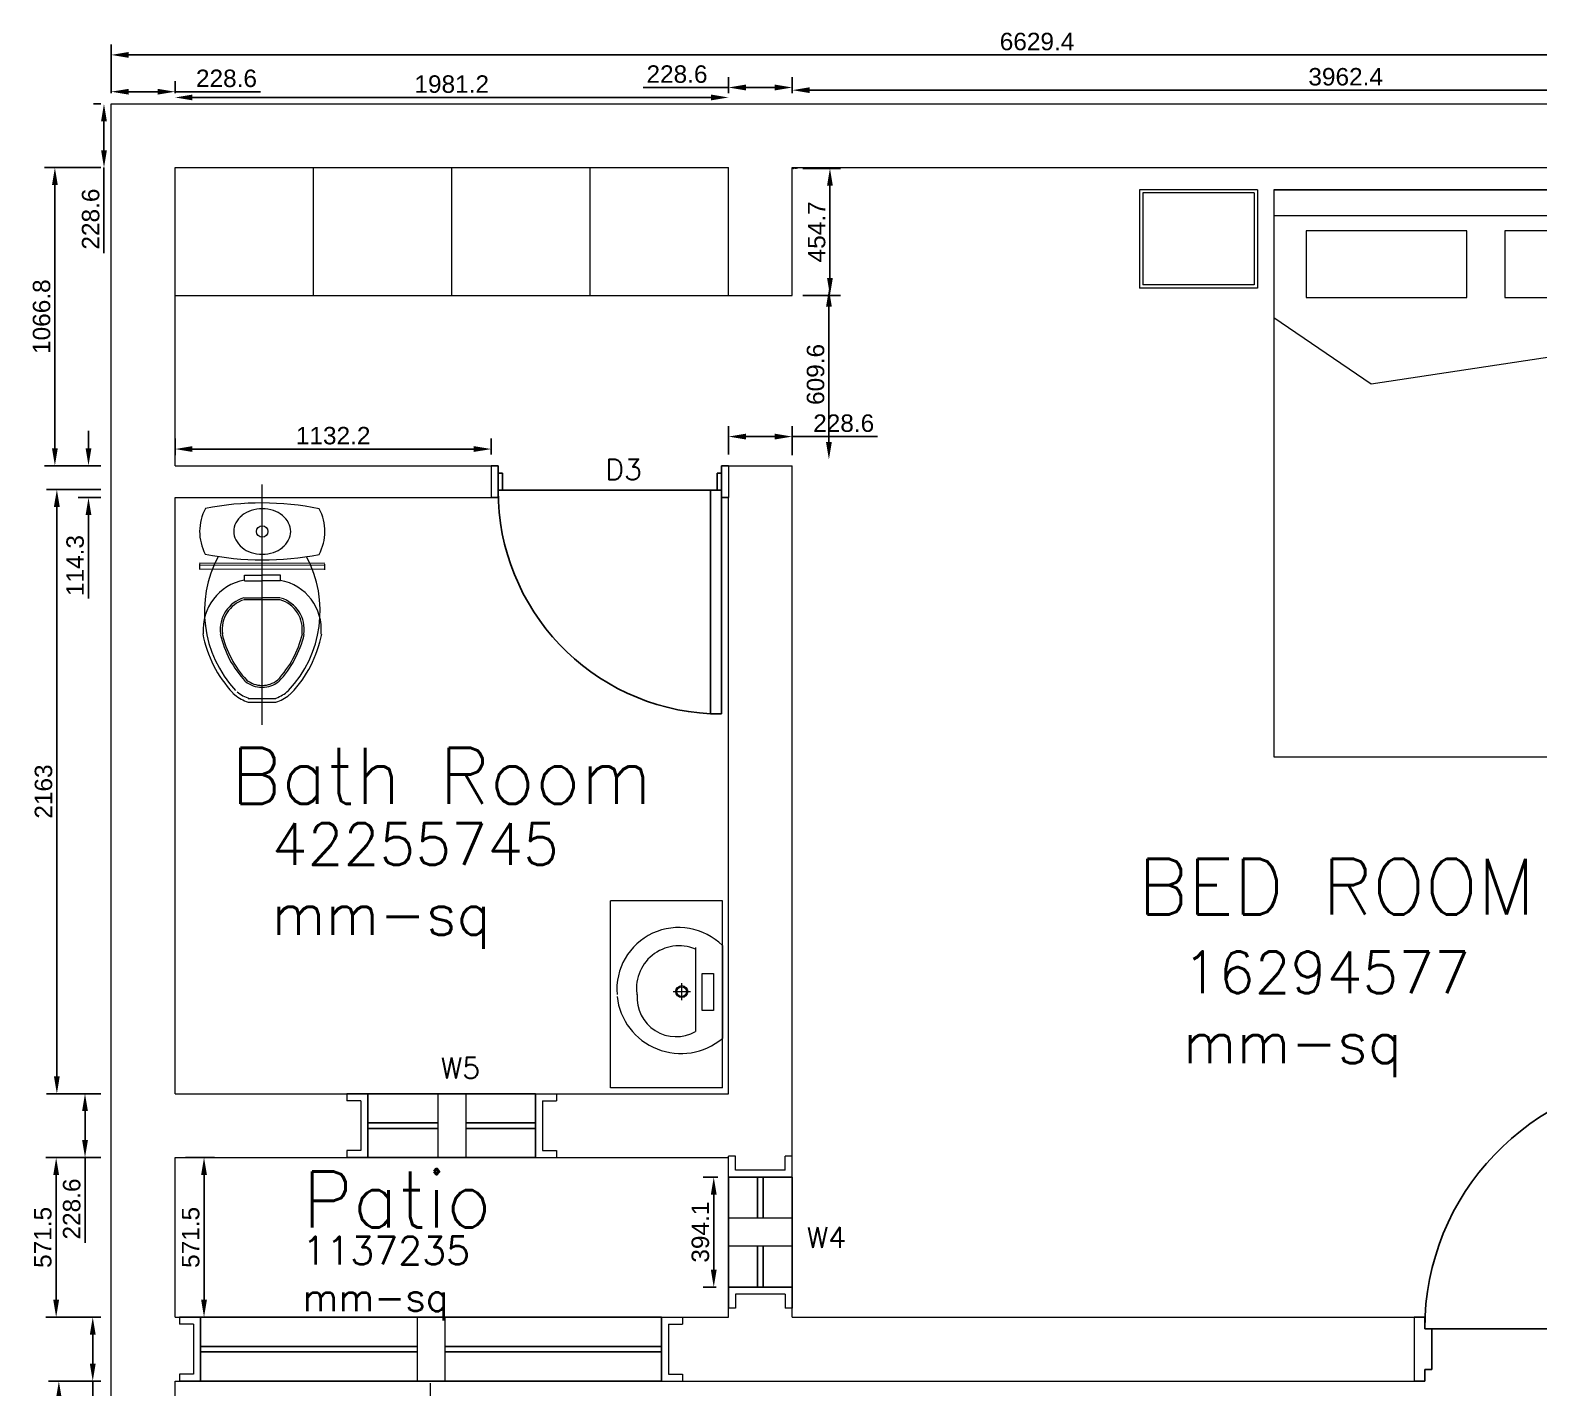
# Model space of a CAD drawing. Header units: millimetres. Extents: x -53035 to -43239, y 27073 to 39928.
# Drawn here: x -53035 to -47633, y 35069 to 39928 of the extents above; entities that cross this region are included whole.
import ezdxf

# ---------------------------------------------------------------- set-up
doc = ezdxf.new("R2010")
doc.units = ezdxf.units.MM
for name, color, linetype, lineweight in [('A-AREA-IDEN', 2, 'Continuous', 25), ('A-DIMS', 3, 'Continuous', 18), ('A-DOOR-FULL-NEWW', 4, 'Continuous', 25), ('A-FURN', 8, 'Continuous', 18), ('A-WALL-FULL-NEWW', 7, 'Continuous', 5), ('A-WIND-FULL-NEW', 4, 'Continuous', 25)]:
    doc.layers.add(name, color=color, linetype=linetype, lineweight=lineweight)
doc.layers.add('A-AREA-NAME', color=7, linetype='Continuous', lineweight=25, true_color=0xd331d3)
doc.styles.add('NOTE_TEXT', font='simplex.shx')
doc.styles.get("Standard").update_dxf_attribs({"font": 'arial.ttf'})
doc.dimstyles.new('ARCH_DIM', dxfattribs={"dimscale": 25, "dimtxt": 2.5, "dimasz": 2.5, "dimexe": 1.5, "dimexo": 1.5, "dimtad": 1, "dimdec": 1, "dimdsep": 46, "dimtxsty": 'Standard', "dimcen": 0.09, "dimadec": 0, "dimazin": 0, "dimtfac": 1, "dimtdec": 1, "dimtofl": 0, "dimtmove": 0, "dimatfit": 3, "dimfxl": 1, "dimtolj": 1, "dimtzin": 0, "dimarcsym": 0})

# ---------------------------------------------------------------- blocks, each defined once
blk = doc.blocks.new('*U3')
at = {"layer": 'A-DOOR-FULL-NEWW'}
blk.add_line((78, 1087.6), (38, 1087.6), dxfattribs=at)
blk.add_wipeout([(0, 228.6), (976, 228.6), (976, 0), (0, 0)])
for p, q in [((38, 1087.6), (38, 187.6)), ((78, 187.6), (78, 1087.6)), ((38, 228.6), (0, 228.6)), ((38, 187.6), (38, 228.6)), ((938, 187.6), (938, 228.6)), ((938, 228.6), (976, 228.6)), ((38, 187.6), (78, 187.6)), ((38, 187.6), (45.5, 187.6)), ((63, 187.6), (38, 187.6)), ((38, 187.6), (938, 187.6)), ((63, 41), (63, 187.6)), ((70.5, 187.6), (78, 187.6)), ((913, 187.6), (938, 187.6)), ((913, 41), (913, 187.6)), ((0, 0), (38, 0)), ((38, 0), (38, 41)), ((38, 41), (63, 41)), ((938, 41), (913, 41)), ((938, 0), (938, 41)), ((976, 0), (938, 0))]:
    blk.add_line(p, q, dxfattribs=at)
blk.add_arc((38, 188.5), 900, 359.9434, 87.4527, dxfattribs=at)
at = {"layer": 'A-WALL-FULL-NEWW'}
for p, q in [((0, 228.6), (0, 114.3)), ((976, 228.6), (976, 114.3)), ((0, 114.3), (0, 0)), ((976, 114.3), (976, 0))]:
    blk.add_line(p, q, dxfattribs=at)
blk = doc.blocks.new('Bedit door 1')
at = {"layer": 'A-DOOR-FULL-NEWW'}
blk.add_line((64.5, 887.8), (24.5, 887.8), dxfattribs=at)
blk.add_wipeout([(0, 115.7), (849, 115.7), (849, -3), (0, -3)])
for p, q in [((24.5, 87.8), (24.5, 887.8)), ((64.5, 887.8), (64.5, 87.8)), ((0, 114.3), (24.5, 114.3)), ((24.5, 128.8), (24.5, 87.8)), ((24.5, 114.3), (24.5, 87.8)), ((849, 114.3), (824.5, 114.3)), ((824.5, 114.3), (824.5, 87.8)), ((24.5, 87.8), (49.5, 87.8)), ((24.5, 87.8), (64.5, 87.8)), ((24.5, 87.8), (824.5, 87.8)), ((24.5, 87.8), (40.6, 87.8)), ((24.5, 87.8), (24.5, 0)), ((40.6, 87.8), (40.6, 26.5)), ((824.5, 87.8), (808.4, 87.8)), ((808.4, 87.8), (808.4, 26.5)), ((824.5, 87.8), (824.5, 0)), ((0, 0), (24.5, 0)), ((24.5, 26.5), (24.5, 0)), ((24.5, 26.5), (40.6, 26.5)), ((824.5, 26.5), (808.4, 26.5)), ((824.5, 26.5), (824.5, 0)), ((849, 0), (824.5, 0))]:
    blk.add_line(p, q, dxfattribs=at)
blk.add_arc((24.5, 88.8), 800, 359.9283, 87.1341, dxfattribs=at)
at = {"layer": 'A-WALL-FULL-NEWW'}
for p, q in [((0, 0), (0, 114.3)), ((0, 0), (0, 114.3)), ((849, 0), (849, 114.3)), ((849, 0), (849, 114.3))]:
    blk.add_line(p, q, dxfattribs=at)
blk = doc.blocks.new('*U29')
at = {"layer": 'A-WALL-FULL-NEWW'}
for p, q in [((0, 228.6), (0, 203.6)), ((1801.5, 228.6), (1801.5, 203.6)), ((0, 25), (0, 0)), ((1801.5, 25), (1801.5, 0))]:
    blk.add_line(p, q, dxfattribs=at)
blk.add_wipeout([(1726.5, -6.4), (75, -6.4), (75, 236.4), (1726.5, 236.4)]).dxf.layer = 'A-WALL-FULL-NEWW'
for p, q in [((50, 228.6), (0, 228.6)), ((75, 228.6), (50, 228.6)), ((75, 228.6), (75, 0)), ((850.7, 228.6), (950.7, 228.6)), ((850.7, 228.6), (850.7, 0)), ((950.7, 228.6), (950.7, 0)), ((1726.5, 228.6), (1726.5, 0)), ((1726.5, 228.6), (1751.5, 228.6)), ((1751.5, 228.6), (1801.5, 228.6)), ((50, 203.6), (0, 203.6)), ((50, 203.6), (50, 25)), ((1751.5, 203.6), (1801.5, 203.6)), ((1751.5, 203.6), (1751.5, 25)), ((50, 25), (0, 25)), ((50, 0), (0, 0)), ((75, 0), (50, 0)), ((850.7, 0), (950.7, 0)), ((1726.5, 0), (1751.5, 0)), ((1751.5, 25), (1801.5, 25)), ((1751.5, 0), (1801.5, 0))]:
    blk.add_line(p, q, dxfattribs=at)
at = {"layer": 'A-WIND-FULL-NEW'}
for p, q in [((75, 228.6), (1726.5, 228.6)), ((75, 228.6), (75, 0)), ((75, 228.6), (75, 0)), ((1726.5, 228.6), (1726.5, 0)), ((850.7, 124.3), (75, 124.3)), ((1726.5, 124.3), (950.7, 124.3)), ((850.7, 104.3), (75, 104.3)), ((1726.5, 104.3), (950.7, 104.3)), ((75, 0), (1726.5, 0))]:
    blk.add_line(p, q, dxfattribs=at)
blk = doc.blocks.new('*U32')
at = {"layer": 'A-WALL-FULL-NEWW'}
for p, q in [((0, 228.6), (0, 203.6)), ((750, 228.6), (750, 203.6)), ((0, 25), (0, 0)), ((750, 25), (750, 0))]:
    blk.add_line(p, q, dxfattribs=at)
blk.add_wipeout([(675, -6.4), (75, -6.4), (75, 236.4), (675, 236.4)]).dxf.layer = 'A-WALL-FULL-NEWW'
for p, q in [((50, 228.6), (0, 228.6)), ((75, 228.6), (50, 228.6)), ((75, 228.6), (75, 0)), ((325, 228.6), (425, 228.6)), ((325, 228.6), (325, 0)), ((425, 228.6), (425, 0)), ((675, 228.6), (675, 0)), ((675, 228.6), (700, 228.6)), ((700, 228.6), (750, 228.6)), ((50, 203.6), (0, 203.6)), ((50, 203.6), (50, 25)), ((700, 203.6), (750, 203.6)), ((700, 203.6), (700, 25)), ((50, 25), (0, 25)), ((50, 0), (0, 0)), ((75, 0), (50, 0)), ((325, 0), (425, 0)), ((675, 0), (700, 0)), ((700, 25), (750, 25)), ((700, 0), (750, 0))]:
    blk.add_line(p, q, dxfattribs=at)
at = {"layer": 'A-WIND-FULL-NEW'}
for p, q in [((75, 228.6), (675, 228.6)), ((75, 228.6), (75, 0)), ((75, 228.6), (75, 0)), ((675, 228.6), (675, 0)), ((325, 124.3), (75, 124.3)), ((675, 124.3), (425, 124.3)), ((325, 104.3), (75, 104.3)), ((675, 104.3), (425, 104.3)), ((75, 0), (675, 0))]:
    blk.add_line(p, q, dxfattribs=at)
blk = doc.blocks.new('*U38')
at = {"layer": 'A-WALL-FULL-NEWW'}
for p, q in [((0, 228.6), (0, 203.6)), ((544, 228.6), (544, 203.6)), ((0, 25), (0, 0)), ((544, 25), (544, 0))]:
    blk.add_line(p, q, dxfattribs=at)
blk.add_wipeout([(469.1, -6.4), (75, -6.4), (75, 236.4), (469.1, 236.4)]).dxf.layer = 'A-WALL-FULL-NEWW'
for p, q in [((50, 228.6), (0, 228.6)), ((75, 228.6), (50, 228.6)), ((75, 228.6), (75, 0)), ((222, 228.6), (322, 228.6)), ((222, 228.6), (222, 0)), ((322, 228.6), (322, 0)), ((469, 228.6), (469, 0)), ((469, 228.6), (494, 228.6)), ((494, 228.6), (544, 228.6)), ((50, 203.6), (0, 203.6)), ((50, 203.6), (50, 25)), ((494, 203.6), (544, 203.6)), ((494, 203.6), (494, 25)), ((50, 25), (0, 25)), ((50, 0), (0, 0)), ((75, 0), (50, 0)), ((222, 0), (322, 0)), ((469, 0), (494, 0)), ((494, 25), (544, 25)), ((494, 0), (544, 0))]:
    blk.add_line(p, q, dxfattribs=at)
at = {"layer": 'A-WIND-FULL-NEW'}
for p, q in [((75, 228.6), (469, 228.6)), ((75, 228.6), (75, 0)), ((75, 228.6), (75, 0)), ((469, 228.6), (469, 0)), ((222, 124.3), (75, 124.3)), ((469, 124.3), (322, 124.3)), ((222, 104.3), (75, 104.3)), ((469, 104.3), (322, 104.3)), ((75, 0), (469, 0))]:
    blk.add_line(p, q, dxfattribs=at)
blk = doc.blocks.new('*D39')
at = {"layer": 'A-DIMS', "color": 0, "lineweight": -2, "transparency": 16777216}
for p, q in [((-52744.5, 39702.1), (-52744.5, 39877)), ((-46115.1, 39702.1), (-46115.1, 39877)), ((-52682, 39839.5), (-46177.6, 39839.5))]:
    blk.add_line(p, q, dxfattribs=at)
at = {"layer": 'A-DIMS', "color": 0, "transparency": 16777216}
for points in [[(-52682, 39849.9), (-52682, 39829.1), (-52744.5, 39839.5)], [(-46177.6, 39849.9), (-46177.6, 39829.1), (-46115.1, 39839.5)]]:
    blk.add_solid(points, dxfattribs=at)
at = {"layer": 'Defpoints', "color": 0, "transparency": 16777216}
for p in [(-46115.1, 39839.5), (-52744.5, 39664.6), (-46115.1, 39664.6)]:
    blk.add_point(p, dxfattribs=at)
at = {"layer": 'A-DIMS', "color": 0, "transparency": 16777216, "insert": (-49429.8, 39887.1), "char_height": 62.5, "attachment_point": 5}
blk.add_mtext('\\A1;6629.4', dxfattribs=at)
blk = doc.blocks.new('*D47')
at = {"layer": 'A-DIMS', "color": 0, "lineweight": -2, "transparency": 16777216}
for p, q in [((-52744.5, 39702.1), (-52744.5, 39745.3)), ((-52682, 39707.8), (-52578.4, 39707.8)), ((-52515.9, 39702.1), (-52515.9, 39745.3)), ((-52515.9, 39707.8), (-52210.2, 39707.8))]:
    blk.add_line(p, q, dxfattribs=at)
at = {"layer": 'A-DIMS', "color": 0, "transparency": 16777216}
for points in [[(-52682, 39718.2), (-52682, 39697.4), (-52744.5, 39707.8)], [(-52578.4, 39718.2), (-52578.4, 39697.4), (-52515.9, 39707.8)]]:
    blk.add_solid(points, dxfattribs=at)
at = {"layer": 'Defpoints', "color": 0, "transparency": 16777216}
for p in [(-52515.9, 39707.8), (-52744.5, 39664.6), (-52515.9, 39664.6)]:
    blk.add_point(p, dxfattribs=at)
at = {"layer": 'A-DIMS', "color": 0, "transparency": 16777216, "insert": (-52331.8, 39755.3), "char_height": 62.5, "attachment_point": 5}
blk.add_mtext('\\A1;228.6', dxfattribs=at)
blk = doc.blocks.new('*D48')
at = {"layer": 'A-DIMS', "color": 0, "lineweight": -2, "transparency": 16777216}
for p, q in [((-52782, 39664.6), (-52807.8, 39664.6)), ((-52770.3, 39602.1), (-52770.3, 39498.5)), ((-52782, 39436), (-52807.8, 39436)), ((-52770.3, 39436), (-52770.3, 39130.3))]:
    blk.add_line(p, q, dxfattribs=at)
at = {"layer": 'A-DIMS', "color": 0, "transparency": 16777216}
for points in [[(-52780.7, 39602.1), (-52759.9, 39602.1), (-52770.3, 39664.6)], [(-52780.7, 39498.5), (-52759.9, 39498.5), (-52770.3, 39436)]]:
    blk.add_solid(points, dxfattribs=at)
at = {"layer": 'Defpoints', "color": 0, "transparency": 16777216}
for p in [(-52744.5, 39664.6), (-52770.3, 39436), (-52744.5, 39436)]:
    blk.add_point(p, dxfattribs=at)
at = {"layer": 'A-DIMS', "color": 0, "transparency": 16777216, "insert": (-52817.8, 39251.9), "char_height": 62.5, "attachment_point": 5, "rotation": 90}
blk.add_mtext('\\A1;228.6', dxfattribs=at)
blk = doc.blocks.new('*D53')
at = {"layer": 'A-DIMS', "color": 0, "lineweight": -2, "transparency": 16777216}
for p, q in [((-52825.8, 38431.7), (-52825.8, 38494.2)), ((-52782, 38369.2), (-52863.3, 38369.2)), ((-52782, 38254.9), (-52863.3, 38254.9)), ((-52825.8, 38192.4), (-52825.8, 37893.6))]:
    blk.add_line(p, q, dxfattribs=at)
at = {"layer": 'A-DIMS', "color": 0, "transparency": 16777216}
for points in [[(-52836.2, 38431.7), (-52815.3, 38431.7), (-52825.8, 38369.2)], [(-52836.2, 38192.4), (-52815.3, 38192.4), (-52825.8, 38254.9)]]:
    blk.add_solid(points, dxfattribs=at)
at = {"layer": 'Defpoints', "color": 0, "transparency": 16777216}
for p in [(-52744.5, 38369.2), (-52825.8, 38254.9), (-52744.5, 38254.9)]:
    blk.add_point(p, dxfattribs=at)
at = {"layer": 'A-DIMS', "color": 0, "transparency": 16777216, "insert": (-52873.3, 38011.7), "char_height": 62.5, "attachment_point": 5, "rotation": 90}
blk.add_mtext('\\A1;114.3', dxfattribs=at)
blk = doc.blocks.new('*D54')
at = {"layer": 'A-DIMS', "color": 0, "lineweight": -2, "transparency": 16777216}
for p, q in [((-52782, 38284.3), (-52976.5, 38284.3)), ((-52939, 38221.8), (-52939, 36183.8)), ((-52782, 36121.3), (-52976.5, 36121.3))]:
    blk.add_line(p, q, dxfattribs=at)
at = {"layer": 'A-DIMS', "color": 0, "transparency": 16777216}
for points in [[(-52949.5, 38221.8), (-52928.6, 38221.8), (-52939, 38284.3)], [(-52949.5, 36183.8), (-52928.6, 36183.8), (-52939, 36121.3)]]:
    blk.add_solid(points, dxfattribs=at)
at = {"layer": 'Defpoints', "color": 0, "transparency": 16777216}
for p in [(-52744.5, 38284.3), (-52939, 36121.3), (-52744.5, 36121.3)]:
    blk.add_point(p, dxfattribs=at)
at = {"layer": 'A-DIMS', "color": 0, "transparency": 16777216, "insert": (-52986.6, 37202.8), "char_height": 62.5, "attachment_point": 5, "rotation": 90}
blk.add_mtext('\\A1;2163', dxfattribs=at)
blk = doc.blocks.new('*D55')
at = {"layer": 'A-DIMS', "color": 0, "lineweight": -2, "transparency": 16777216}
for p, q in [((-52782, 39436), (-52983.5, 39436)), ((-52946, 38431.7), (-52946, 39373.5)), ((-52782, 38369.2), (-52983.5, 38369.2))]:
    blk.add_line(p, q, dxfattribs=at)
at = {"layer": 'A-DIMS', "color": 0, "transparency": 16777216}
for points in [[(-52956.4, 39373.5), (-52935.6, 39373.5), (-52946, 39436)], [(-52956.4, 38431.7), (-52935.6, 38431.7), (-52946, 38369.2)]]:
    blk.add_solid(points, dxfattribs=at)
at = {"layer": 'Defpoints', "color": 0, "transparency": 16777216}
for p in [(-52946, 39436), (-52744.5, 39436), (-52744.5, 38369.2)]:
    blk.add_point(p, dxfattribs=at)
at = {"layer": 'A-DIMS', "color": 0, "transparency": 16777216, "insert": (-52993.5, 38902.6), "char_height": 62.5, "attachment_point": 5, "rotation": 90}
blk.add_mtext('\\A1;1066.8', dxfattribs=at)
blk = doc.blocks.new('*D56')
at = {"layer": 'A-DIMS', "color": 0, "lineweight": -2, "transparency": 16777216}
for p, q in [((-52782, 36121.3), (-52875.7, 36121.3)), ((-52838.2, 36058.8), (-52838.2, 35955.2)), ((-52782, 35892.7), (-52875.7, 35892.7)), ((-52838.2, 35892.7), (-52838.2, 35587))]:
    blk.add_line(p, q, dxfattribs=at)
at = {"layer": 'A-DIMS', "color": 0, "transparency": 16777216}
for points in [[(-52848.6, 36058.8), (-52827.8, 36058.8), (-52838.2, 36121.3)], [(-52848.6, 35955.2), (-52827.8, 35955.2), (-52838.2, 35892.7)]]:
    blk.add_solid(points, dxfattribs=at)
at = {"layer": 'Defpoints', "color": 0, "transparency": 16777216}
for p in [(-52744.5, 36121.3), (-52838.2, 35892.7), (-52744.5, 35892.7)]:
    blk.add_point(p, dxfattribs=at)
at = {"layer": 'A-DIMS', "color": 0, "transparency": 16777216, "insert": (-52885.7, 35708.6), "char_height": 62.5, "attachment_point": 5, "rotation": 90}
blk.add_mtext('\\A1;228.6', dxfattribs=at)
blk = doc.blocks.new('*D57')
at = {"layer": 'A-DIMS', "color": 0, "lineweight": -2, "transparency": 16777216}
for p, q in [((-52782, 35892.7), (-52979, 35892.7)), ((-52941.5, 35830.2), (-52941.5, 35383.7)), ((-52782, 35321.2), (-52979, 35321.2))]:
    blk.add_line(p, q, dxfattribs=at)
at = {"layer": 'A-DIMS', "color": 0, "transparency": 16777216}
for points in [[(-52951.9, 35830.2), (-52931.1, 35830.2), (-52941.5, 35892.7)], [(-52951.9, 35383.7), (-52931.1, 35383.7), (-52941.5, 35321.2)]]:
    blk.add_solid(points, dxfattribs=at)
at = {"layer": 'Defpoints', "color": 0, "transparency": 16777216}
for p in [(-52744.5, 35892.7), (-52941.5, 35321.2), (-52744.5, 35321.2)]:
    blk.add_point(p, dxfattribs=at)
at = {"layer": 'A-DIMS', "color": 0, "transparency": 16777216, "insert": (-52989.1, 35606.9), "char_height": 62.5, "attachment_point": 5, "rotation": 90}
blk.add_mtext('\\A1;571.5', dxfattribs=at)
blk = doc.blocks.new('*D58')
at = {"layer": 'A-DIMS', "color": 0, "lineweight": -2, "transparency": 16777216}
for p, q in [((-52782, 35321.2), (-52848, 35321.2)), ((-52810.5, 35258.7), (-52810.5, 35155.1)), ((-52782, 35092.6), (-52848, 35092.6)), ((-52810.5, 35092.6), (-52810.5, 34786.9))]:
    blk.add_line(p, q, dxfattribs=at)
at = {"layer": 'A-DIMS', "color": 0, "transparency": 16777216}
for points in [[(-52820.9, 35258.7), (-52800.1, 35258.7), (-52810.5, 35321.2)], [(-52820.9, 35155.1), (-52800.1, 35155.1), (-52810.5, 35092.6)]]:
    blk.add_solid(points, dxfattribs=at)
at = {"layer": 'Defpoints', "color": 0, "transparency": 16777216}
for p in [(-52744.5, 35321.2), (-52810.5, 35092.6), (-52744.5, 35092.6)]:
    blk.add_point(p, dxfattribs=at)
at = {"layer": 'A-DIMS', "color": 0, "transparency": 16777216, "insert": (-52858, 34908.5), "char_height": 62.5, "attachment_point": 5, "rotation": 90}
blk.add_mtext('\\A1;228.6', dxfattribs=at)
blk = doc.blocks.new('*D59')
at = {"layer": 'A-DIMS', "color": 0, "lineweight": -2, "transparency": 16777216}
for p, q in [((-52782, 35092.6), (-52969.3, 35092.6)), ((-52931.8, 35030.1), (-52931.8, 32107.1)), ((-52782, 32044.6), (-52969.3, 32044.6))]:
    blk.add_line(p, q, dxfattribs=at)
at = {"layer": 'A-DIMS', "color": 0, "transparency": 16777216}
for points in [[(-52942.2, 35030.1), (-52921.4, 35030.1), (-52931.8, 35092.6)], [(-52942.2, 32107.1), (-52921.4, 32107.1), (-52931.8, 32044.6)]]:
    blk.add_solid(points, dxfattribs=at)
at = {"layer": 'Defpoints', "color": 0, "transparency": 16777216}
for p in [(-52744.5, 35092.6), (-52931.8, 32044.6), (-52744.5, 32044.6)]:
    blk.add_point(p, dxfattribs=at)
at = {"layer": 'A-DIMS', "color": 0, "transparency": 16777216, "insert": (-52979.4, 33568.6), "char_height": 62.5, "attachment_point": 5, "rotation": 90}
blk.add_mtext('\\A1;3048', dxfattribs=at)
blk = doc.blocks.new('*D76')
at = {"layer": 'A-DIMS', "color": 0, "lineweight": -2, "transparency": 16777216}
for p, q in [((-50268.6, 39433.5), (-50133.8, 39433.5)), ((-50171.3, 39041.3), (-50171.3, 39371)), ((-50268.6, 38978.8), (-50133.8, 38978.8))]:
    blk.add_line(p, q, dxfattribs=at)
at = {"layer": 'A-DIMS', "color": 0, "transparency": 16777216}
for points in [[(-50181.7, 39371), (-50160.9, 39371), (-50171.3, 39433.5)], [(-50181.7, 39041.3), (-50160.9, 39041.3), (-50171.3, 38978.8)]]:
    blk.add_solid(points, dxfattribs=at)
at = {"layer": 'Defpoints', "color": 0, "transparency": 16777216}
for p in [(-50306.1, 39433.5), (-50171.3, 39433.5), (-50306.1, 38978.8)]:
    blk.add_point(p, dxfattribs=at)
at = {"layer": 'A-DIMS', "color": 0, "transparency": 16777216, "insert": (-50218.7, 39206.1), "char_height": 62.5, "attachment_point": 5, "rotation": 90}
blk.add_mtext('\\A1;454.7', dxfattribs=at)
blk = doc.blocks.new('*D78')
at = {"layer": 'A-DIMS', "color": 0, "lineweight": -2, "transparency": 16777216}
for p, q in [((-50534.7, 39702.1), (-50534.7, 39760.4)), ((-50306.1, 39702.1), (-50306.1, 39760.4)), ((-50534.7, 39722.9), (-50840.4, 39722.9)), ((-50368.6, 39722.9), (-50472.2, 39722.9))]:
    blk.add_line(p, q, dxfattribs=at)
at = {"layer": 'A-DIMS', "color": 0, "transparency": 16777216}
for points in [[(-50472.2, 39733.3), (-50472.2, 39712.5), (-50534.7, 39722.9)], [(-50368.6, 39733.3), (-50368.6, 39712.5), (-50306.1, 39722.9)]]:
    blk.add_solid(points, dxfattribs=at)
at = {"layer": 'Defpoints', "color": 0, "transparency": 16777216}
for p in [(-50534.7, 39722.9), (-50534.7, 39664.6), (-50306.1, 39664.6)]:
    blk.add_point(p, dxfattribs=at)
at = {"layer": 'A-DIMS', "color": 0, "transparency": 16777216, "insert": (-50718.8, 39770.5), "char_height": 62.5, "attachment_point": 5}
blk.add_mtext('\\A1;228.6', dxfattribs=at)
blk = doc.blocks.new('*D79')
at = {"layer": 'A-DIMS', "color": 0, "lineweight": -2, "transparency": 16777216}
blk.add_line((-50243.6, 39713.4), (-46406.2, 39713.4), dxfattribs=at)
at = {"layer": 'A-DIMS', "color": 0, "transparency": 16777216}
for points in [[(-50243.6, 39723.8), (-50243.6, 39703), (-50306.1, 39713.4)], [(-46406.2, 39723.8), (-46406.2, 39703), (-46343.7, 39713.4)]]:
    blk.add_solid(points, dxfattribs=at)
at = {"layer": 'Defpoints', "color": 0, "transparency": 16777216}
for p in [(-50306.1, 39713.4), (-46343.7, 39713.4), (-46343.7, 39713.4)]:
    blk.add_point(p, dxfattribs=at)
at = {"layer": 'A-DIMS', "color": 0, "transparency": 16777216, "insert": (-48324.9, 39761), "char_height": 62.5, "attachment_point": 5}
blk.add_mtext('\\A1;3962.4', dxfattribs=at)
blk = doc.blocks.new('*D80')
at = {"layer": 'A-DIMS', "color": 0, "lineweight": -2, "transparency": 16777216}
for p, q in [((-52515.9, 39702.1), (-52515.9, 39724.7)), ((-50534.7, 39702.1), (-50534.7, 39724.7)), ((-52453.4, 39687.2), (-50597.2, 39687.2))]:
    blk.add_line(p, q, dxfattribs=at)
at = {"layer": 'A-DIMS', "color": 0, "transparency": 16777216}
for points in [[(-52453.4, 39697.6), (-52453.4, 39676.8), (-52515.9, 39687.2)], [(-50597.2, 39697.6), (-50597.2, 39676.8), (-50534.7, 39687.2)]]:
    blk.add_solid(points, dxfattribs=at)
at = {"layer": 'Defpoints', "color": 0, "transparency": 16777216}
for p in [(-52515.9, 39664.6), (-50534.7, 39687.2), (-50534.7, 39664.6)]:
    blk.add_point(p, dxfattribs=at)
at = {"layer": 'A-DIMS', "color": 0, "transparency": 16777216, "insert": (-51525.3, 39734.7), "char_height": 62.5, "attachment_point": 5}
blk.add_mtext('\\A1;1981.2', dxfattribs=at)
blk = doc.blocks.new('*D81')
at = {"layer": 'A-DIMS', "color": 0, "lineweight": -2, "transparency": 16777216}
blk.add_line((-50174.9, 38938.1), (-50174.9, 38453.5), dxfattribs=at)
at = {"layer": 'A-DIMS', "color": 0, "transparency": 16777216}
for points in [[(-50185.3, 38938.1), (-50164.5, 38938.1), (-50174.9, 39000.6)], [(-50185.3, 38453.5), (-50164.5, 38453.5), (-50174.9, 38391)]]:
    blk.add_solid(points, dxfattribs=at)
at = {"layer": 'Defpoints', "color": 0, "transparency": 16777216}
for p in [(-50174.9, 39000.6), (-50174.9, 38391), (-50174.9, 38391)]:
    blk.add_point(p, dxfattribs=at)
at = {"layer": 'A-DIMS', "color": 0, "transparency": 16777216, "insert": (-50222.5, 38695.8), "char_height": 62.5, "attachment_point": 5, "rotation": 90}
blk.add_mtext('\\A1;609.6', dxfattribs=at)
blk = doc.blocks.new('*D105')
at = {"layer": 'A-DIMS', "color": 0, "lineweight": -2, "transparency": 16777216}
for p, q in [((-50534.7, 38409.7), (-50534.7, 38510.9)), ((-50306.1, 38406.7), (-50306.1, 38510.9)), ((-50472.2, 38473.4), (-50368.6, 38473.4)), ((-50306.1, 38473.4), (-50000.4, 38473.4))]:
    blk.add_line(p, q, dxfattribs=at)
at = {"layer": 'A-DIMS', "color": 0, "transparency": 16777216}
for points in [[(-50472.2, 38483.8), (-50472.2, 38463), (-50534.7, 38473.4)], [(-50368.6, 38483.8), (-50368.6, 38463), (-50306.1, 38473.4)]]:
    blk.add_solid(points, dxfattribs=at)
at = {"layer": 'Defpoints', "color": 0, "transparency": 16777216}
for p in [(-50306.1, 38473.4), (-50534.7, 38372.2), (-50306.1, 38369.2)]:
    blk.add_point(p, dxfattribs=at)
at = {"layer": 'A-DIMS', "color": 0, "transparency": 16777216, "insert": (-50122, 38521), "char_height": 62.5, "attachment_point": 5}
blk.add_mtext('\\A1;228.6', dxfattribs=at)
blk = doc.blocks.new('A$C497F1690')
for p, q in [((8.25, 31.71), (8.25, 0)), ((10.09, 28.7), (6.44, 28.71)), ((10.09, 28.2), (6.44, 28.21)), ((4.66, 27.75), (4.41, 27.52)), ((4.98, 27.36), (4.77, 27.17)), ((12.12, 27.5), (11.86, 27.73)), ((5.86, 15.21), (8.19, 15.21)), ((5.86, 14.96), (8.19, 14.96)), ((8.26, 15.21), (10.6, 15.2)), ((10.6, 14.95), (8.26, 14.96)), ((5.85, 12.71), (8.19, 12.71)), ((5.85, 12.71), (5.85, 11.96)), ((5.85, 11.96), (8.19, 11.96)), ((10.59, 11.95), (8.25, 11.96)), ((10.59, 12.7), (8.26, 12.71)), ((10.59, 12.7), (10.59, 11.95)), ((0, 11.28), (0, 10.53)), ((16.5, 11.13), (0, 11.17)), ((0, 10.67), (16.5, 10.63)), ((0, 10.42), (16.5, 10.38)), ((16.5, 10.48), (16.5, 11.23))]:
    blk.add_line(p, q)
blk.add_circle((8.24, 6.21), 0.75)
for centre, radius, start, end in [((8.21, 23.33), 5.66, 108.1879, 128.73), ((8.21, 23.33), 5.16, 108.1879, 128.73), ((8.3, 23.33), 5.16, 50.9518, 71.494), ((8.3, 23.33), 5.66, 50.9518, 71.494), ((15.87, 16.69), 15.77, 136.6415, 168.8921), ((15.87, 16.69), 15.27, 136.6415, 208.0248), ((15.87, 16.69), 13.52, 136.6415, 166.7954), ((8.21, 23.33), 3.41, 89.6485, 128.73), ((8.21, 23.33), 3.16, 89.6485, 128.73), ((8.3, 23.33), 3.41, 50.9518, 90.0333), ((8.3, 23.33), 3.16, 50.9518, 90.0333), ((0.59, 16.73), 13.52, 12.8864, 43.0404), ((0.59, 16.73), 15.27, 331.699, 43.0404), ((0.59, 16.73), 15.77, 10.7897, 43.0404), ((15.87, 16.69), 13.27, 136.6415, 166.7954), ((0.59, 16.73), 13.27, 12.8864, 43.0404), ((7.04, 19.13), 6.59, 174.76, 259.6386), ((7.04, 19.13), 4.34, 172.1106, 253.2536), ((7.04, 19.13), 4.09, 171.6346, 253.2536), ((9.44, 19.12), 6.59, 280.0432, 4.9218), ((9.44, 19.12), 4.09, 286.4283, 8.0472), ((9.44, 19.12), 4.34, 286.4283, 7.5712), ((8.14, -27.92), 37.88, 78.4197, 101.2621), ((6.36, 6.21), 6.38, 151.7684, 207.9134), ((7.55, 5.88), 3.14, 128.5007, 152.4673), ((7.96, 5.35), 3.81, 108.1746, 128.5007), ((8.23, 4.53), 4.67, 89.8409, 108.1746), ((8.23, 4.53), 4.67, 71.5072, 89.8409), ((8.51, 5.35), 3.81, 51.1811, 71.5072), ((8.93, 5.87), 3.14, 27.2145, 51.1811), ((10.11, 6.2), 6.38, 331.7684, 27.9134), ((6.91, 6.21), 2.42, 152.4673, 179.8409), ((6.91, 6.21), 2.42, 179.8409, 207.2145), ((9.57, 6.2), 2.42, 332.4673, 359.8409), ((9.57, 6.2), 2.42, 359.8409, 27.2145), ((7.55, 6.54), 3.14, 207.2145, 231.1811), ((7.97, 7.06), 3.81, 231.1811, 251.5072), ((8.51, 7.06), 3.81, 288.1746, 308.5007), ((8.93, 6.54), 3.14, 308.5007, 332.4673), ((8.33, 40.33), 37.88, 258.4197, 281.2621), ((8.24, 7.88), 4.67, 251.5072, 269.8409), ((8.24, 7.88), 4.67, 269.8409, 288.1746)]:
    blk.add_arc(centre, radius, start, end)
blk = doc.blocks.new('*D116')
at = {"layer": 'A-DIMS', "color": 0, "lineweight": -2, "transparency": 16777216}
for p, q in [((-52515.9, 38406.7), (-52515.9, 38466.3)), ((-51383.7, 38409.7), (-51383.7, 38466.3)), ((-52453.4, 38428.8), (-51446.2, 38428.8))]:
    blk.add_line(p, q, dxfattribs=at)
at = {"layer": 'A-DIMS', "color": 0, "transparency": 16777216}
for points in [[(-52453.4, 38439.2), (-52453.4, 38418.4), (-52515.9, 38428.8)], [(-51446.2, 38439.2), (-51446.2, 38418.4), (-51383.7, 38428.8)]]:
    blk.add_solid(points, dxfattribs=at)
at = {"layer": 'Defpoints', "color": 0, "transparency": 16777216}
for p in [(-51383.7, 38428.8), (-52515.9, 38369.2), (-51383.7, 38372.2)]:
    blk.add_point(p, dxfattribs=at)
at = {"layer": 'A-DIMS', "color": 0, "transparency": 16777216, "insert": (-51949.8, 38476.4), "char_height": 62.5, "attachment_point": 5}
blk.add_mtext('\\A1;1132.2', dxfattribs=at)
blk = doc.blocks.new('*D131')
at = {"layer": 'A-DIMS', "color": 0, "lineweight": -2, "transparency": 16777216}
for p, q in [((-50572.2, 35822.7), (-50624.8, 35822.7)), ((-50587.3, 35760.2), (-50587.3, 35491.2)), ((-50578.6, 35428.7), (-50624.8, 35428.7))]:
    blk.add_line(p, q, dxfattribs=at)
at = {"layer": 'A-DIMS', "color": 0, "transparency": 16777216}
for points in [[(-50597.7, 35760.2), (-50576.9, 35760.2), (-50587.3, 35822.7)], [(-50597.7, 35491.2), (-50576.9, 35491.2), (-50587.3, 35428.7)]]:
    blk.add_solid(points, dxfattribs=at)
at = {"layer": 'Defpoints', "color": 0, "transparency": 16777216}
for p in [(-50534.7, 35822.7), (-50587.3, 35428.7), (-50541.1, 35428.7)]:
    blk.add_point(p, dxfattribs=at)
at = {"layer": 'A-DIMS', "color": 0, "transparency": 16777216, "insert": (-50634.9, 35625.7), "char_height": 62.5, "attachment_point": 5, "rotation": 90}
blk.add_mtext('\\A1;394.1', dxfattribs=at)
blk = doc.blocks.new('*D132')
at = {"layer": 'A-DIMS', "color": 0, "lineweight": -2, "transparency": 16777216}
for p, q in [((-52478.4, 35892.7), (-52374.6, 35892.7)), ((-52412.1, 35830.2), (-52412.1, 35383.7)), ((-52478.4, 35321.2), (-52374.6, 35321.2))]:
    blk.add_line(p, q, dxfattribs=at)
at = {"layer": 'A-DIMS', "color": 0, "transparency": 16777216}
for points in [[(-52422.5, 35830.2), (-52401.7, 35830.2), (-52412.1, 35892.7)], [(-52422.5, 35383.7), (-52401.7, 35383.7), (-52412.1, 35321.2)]]:
    blk.add_solid(points, dxfattribs=at)
at = {"layer": 'Defpoints', "color": 0, "transparency": 16777216}
for p in [(-52515.9, 35892.7), (-52515.9, 35321.2), (-52412.1, 35321.2)]:
    blk.add_point(p, dxfattribs=at)
at = {"layer": 'A-DIMS', "color": 0, "transparency": 16777216, "insert": (-52459.6, 35606.9), "char_height": 62.5, "attachment_point": 5, "rotation": 90}
blk.add_mtext('\\A1;571.5', dxfattribs=at)
blk = doc.blocks.new('double bed')
at = {"layer": 'A-FURN'}
for p, q in [((-48640.6, 39357.1), (-49063, 39357.1)), ((-49063, 39357.1), (-49063, 39005)), ((-48652.3, 39345.3), (-49051.3, 39345.3)), ((-49051.3, 39345.3), (-49051.3, 39016.8)), ((-48652.3, 39345.3), (-48652.3, 39016.8)), ((-48640.6, 39357.1), (-48640.6, 39005)), ((-47056.6, 39357.1), (-48581.6, 39357.1)), ((-48581.6, 39357.1), (-48581.6, 37327.1)), ((-48581.6, 39357.1), (-47056.6, 39357.1)), ((-47056.6, 39357.1), (-47056.6, 37327.1)), ((-46997.7, 39005), (-46997.7, 39357.1)), ((-46575.3, 39357.1), (-46997.7, 39357.1)), ((-46986, 39016.8), (-46986, 39345.3)), ((-46587, 39345.3), (-46986, 39345.3)), ((-46587, 39016.8), (-46587, 39345.3)), ((-46575.3, 39005), (-46575.3, 39357.1)), ((-47056.6, 39263.2), (-48581.6, 39263.2)), ((-48640.6, 39005), (-49063, 39005)), ((-48652.3, 39016.8), (-49051.3, 39016.8)), ((-46575.3, 39005), (-46997.7, 39005)), ((-46587, 39016.8), (-46986, 39016.8)), ((-48233.2, 38660.7), (-48581.6, 38898)), ((-47056.6, 38839.8), (-48233.2, 38660.7)), ((-48581.6, 37327.1), (-47056.6, 37327.1))]:
    blk.add_line(p, q, dxfattribs=at)
for points in [[(-48465.8, 39209.8), (-48465.8, 38970.8), (-47890.6, 38970.8), (-47890.6, 39209.8)], [(-47754.9, 39209.8), (-47754.9, 38970.8), (-47179.7, 38970.8), (-47179.7, 39209.8)]]:
    blk.add_lwpolyline(points, close=True, dxfattribs=at)
blk = doc.blocks.new('LAV', base_point=(396, 588))
for p, q in [((396.16, 580.62), (396.16, 595.06)), ((400.34, 580.9), (400.34, 593.97)), ((397.56, 584.98), (397.56, 590.7)), ((397.56, 590.7), (399.3, 590.7)), ((399.3, 590.7), (399.3, 584.98)), ((399.3, 584.98), (397.56, 584.98)), ((396.16, 580.62), (396.16, 580.62)), ((400.34, 580.9), (400.34, 580.9))]:
    blk.add_line(p, q)
for centre, radius, start, end in [((402.61, 587.41), 10, 6.3511, 130.1512), ((403.37, 588.72), 6.06, 355.5607, 119.9347), ((402.96, 587.43), 9.62, 225.0409, 4.876), ((402.9, 587.29), 6.63, 247.3713, 10.7334)]:
    blk.add_arc(centre, radius, start, end)
blk = doc.blocks.new('A$C56213ABD')
for points in [[(11.23, 10.06), (8.56, 10.06)], [(9.9, 11.42), (9.9, 8.74)]]:
    blk.add_lwpolyline(points)
for centre, radius in [((9.89, 10.06), 0.938), ((9.9, 10.06), 0.75)]:
    blk.add_circle(centre, radius)
at = {"rotation": 270}
blk.add_blockref('LAV', (10.11, 16.55), dxfattribs=at)
blk = doc.blocks.new('bath sink')
at = {"layer": 'A-FURN'}
for p, q in [((-51023.5, 36141.7), (-51023.5, 36812.2)), ((-50623.5, 36812.2), (-51023.5, 36812.2)), ((-50623.5, 36141.7), (-50623.5, 36812.2)), ((-50623.5, 36141.7), (-51023.5, 36141.7))]:
    blk.add_line(p, q, dxfattribs=at)
at = {"layer": 'A-FURN', "xscale": 23.01561882368122, "yscale": 23.01561882368122, "zscale": 23.01561882368122, "rotation": 270}
blk.add_blockref('A$C56213ABD', (-51000.5, 36714.3), dxfattribs=at)

msp = doc.modelspace()

# ---------------------------------------------------------------- linework, layer by layer
at = {"layer": 'A-FURN'}
for p, q in [((-52020.57, 38978.78), (-52020.57, 39435.98)), ((-51525.27, 38978.78), (-51525.27, 39435.98)), ((-51029.97, 38978.78), (-51029.97, 39435.98)), ((-52515.87, 38978.78), (-50534.67, 38978.78))]:
    msp.add_line(p, q, dxfattribs=at)
at = {"layer": 'A-WALL-FULL-NEWW'}
for p, q in [((-52744.47, 27434.48), (-52744.47, 39664.58)), ((-52744.47, 39664.58), (-46115.07, 39664.58)), ((-52515.87, 39435.98), (-50534.67, 39435.98)), ((-52515.87, 38369.18), (-52515.87, 39435.98)), ((-50534.67, 38978.78), (-50534.67, 39435.98)), ((-50306.07, 39435.98), (-46343.67, 39435.98)), ((-50306.07, 38978.78), (-50306.07, 39435.98)), ((-50534.67, 38978.78), (-50306.07, 38978.78)), ((-52515.87, 38369.18), (-51383.67, 38369.18)), ((-50534.67, 36121.28), (-50534.67, 38369.18)), ((-50534.67, 38369.18), (-50306.07, 38369.18)), ((-50306.07, 35822.73), (-50306.07, 38369.18)), ((-52515.87, 38254.88), (-51383.67, 38254.88)), ((-52515.87, 36121.28), (-52515.87, 38254.88)), ((-52515.87, 36121.28), (-51825.27, 36121.28)), ((-51825.27, 36121.28), (-51825.27, 35892.68)), ((-51225.27, 36121.28), (-51225.27, 35892.68)), ((-51225.27, 36121.28), (-50534.67, 36121.28)), ((-52515.87, 35321.18), (-52515.87, 35892.68)), ((-52515.87, 35892.68), (-51825.27, 35892.68)), ((-51225.27, 35892.68), (-50534.67, 35892.68)), ((-50534.67, 35822.73), (-50534.67, 35892.68)), ((-50534.67, 35822.73), (-50306.07, 35822.73)), ((-50534.67, 35321.18), (-50534.67, 35428.66)), ((-50534.67, 35428.66), (-50306.07, 35428.66)), ((-50306.07, 35321.18), (-50306.07, 35428.66)), ((-52515.87, 35321.18), (-52425.27, 35321.18)), ((-52425.27, 35321.18), (-52425.27, 35092.58)), ((-50773.8, 35321.18), (-50773.8, 35092.58)), ((-50773.8, 35321.18), (-50534.67, 35321.18)), ((-50306.07, 35321.18), (-48079.74, 35321.18)), ((-52515.87, 35092.58), (-51601.47, 35092.58)), ((-52515.87, 32044.58), (-52515.87, 35092.58)), ((-51601.47, 32044.58), (-51601.47, 35092.58)), ((-50773.8, 35092.58), (-48079.74, 35092.58))]:
    msp.add_line(p, q, dxfattribs=at)

# ---------------------------------------------------------------- block references
at = {"layer": 'A-FURN', "xscale": 27.15889894096462, "yscale": 27.15889894096462, "zscale": 27.15889894096462, "rotation": 180}
msp.add_blockref('A$C497F1690', (-51979.99, 38302.28), dxfattribs=at)
at = {"layer": 'A-WALL-FULL-NEWW'}
for name, p in [('double bed', (0, 0)), ('bath sink', (67.02, 0))]:
    msp.add_blockref(name, p, dxfattribs=at)

# ---------------------------------------------------------------- texts
at = {"layer": 'A-AREA-IDEN', "char_height": 200, "attachment_point": 1, "style": 'NOTE_TEXT'}
for s, insert in [('Bath Room', (-52315.57, 37359.13)), ('\\pxt12;BED ROOM', (-49069.2, 36962.39)), ('Patio', (-52059.72, 35842.37))]:
    msp.add_mtext_dynamic_manual_height_columns(s, width=1901.3128, gutter_width=12.5, heights=[0], dxfattribs=dict(at, insert=insert))
at = {"layer": 'A-AREA-NAME', "insert": (-52170, 37090), "char_height": 200, "attachment_point": 1, "style": 'NOTE_TEXT'}
msp.add_mtext_dynamic_manual_height_columns('\\pxt12;{\\H0.75x;42255745\\Pmm-sq}\\P ', width=3247.7923, gutter_width=12.5, heights=[0], dxfattribs=at)
at = {"layer": 'A-DOOR-FULL-NEWW', "style": 'NOTE_TEXT'}
for s, p in [('W5', (-51565.19, 36176.24)), ('W4', (-50254.57, 35569.06))]:
    msp.add_text(s, height=75, dxfattribs=at).set_placement(p)
at = {"layer": 'A-DOOR-FULL-NEWW', "insert": (-50306.07, 39435.98), "char_height": 2.5, "attachment_point": 1, "style": 'NOTE_TEXT'}
msp.add_mtext_dynamic_manual_height_columns('BED ROOM', width=3962.4, gutter_width=12.5, heights=[0], dxfattribs=at)

# ---------------------------------------------------------------- dimensions: what is measured, and where the dimension line sits
at = {"layer": 'A-DIMS'}
for base, p1, p2, picture, middle in [((-46115.07, 39839.52), (-52744.47, 39664.58), (-46115.07, 39664.58), '*D39', (-49429.77, 39887.06)), ((-50534.67, 39722.92), (-50306.07, 39664.58), (-50534.67, 39664.58), '*D78', (-50718.76, 39770.46)), ((-52515.87, 39707.77), (-52744.47, 39664.58), (-52515.87, 39664.58), '*D47', (-52331.78, 39755.31)), ((-50534.67, 39687.19), (-52515.87, 39664.58), (-50534.67, 39664.58), '*D80', (-51525.27, 39734.72)), ((-46343.67, 39713.42), (-50306.07, 39713.42), (-46343.67, 39713.42), '*D79', (-48324.87, 39760.98))]:
    dim = msp.add_linear_dim(base=base, p1=p1, p2=p2, dimstyle='ARCH_DIM', dxfattribs=at)
    dim.commit()
    dim.dimension.update_dxf_attribs({"geometry": picture, "text_midpoint": middle})
for base, p1, p2, picture, middle in [((-52770.3, 39435.98), (-52744.47, 39664.58), (-52744.47, 39435.98), '*D48', (-52817.83, 39251.9)), ((-52945.99, 39435.98), (-52744.47, 38369.18), (-52744.47, 39435.98), '*D55', (-52993.53, 38902.58)), ((-50171.28, 39433.48), (-50306.07, 38978.78), (-50306.07, 39433.48), '*D76', (-50218.69, 39206.13)), ((-50174.92, 38391.04), (-50174.92, 39000.64), (-50174.92, 38391.04), '*D81', (-50222.46, 38695.84)), ((-52825.76, 38254.88), (-52744.47, 38369.18), (-52744.47, 38254.88), '*D53', (-52873.32, 38011.75)), ((-52939.04, 36121.28), (-52744.47, 38284.28), (-52744.47, 36121.28), '*D54', (-52986.6, 37202.78)), ((-52838.19, 35892.68), (-52744.47, 36121.28), (-52744.47, 35892.68), '*D56', (-52885.73, 35708.6)), ((-52941.53, 35321.18), (-52744.47, 35892.68), (-52744.47, 35321.18), '*D57', (-52989.07, 35606.93)), ((-52810.5, 35092.58), (-52744.47, 35321.18), (-52744.47, 35092.58), '*D58', (-52858.04, 34908.5)), ((-52931.79, 32044.58), (-52744.47, 35092.58), (-52744.47, 32044.58), '*D59', (-52979.35, 33568.58))]:
    dim = msp.add_linear_dim(base=base, p1=p1, p2=p2, angle=90, dimstyle='ARCH_DIM', dxfattribs=at)
    dim.commit()
    dim.dimension.update_dxf_attribs({"geometry": picture, "text_midpoint": middle})

# ---------------------------------------------------------------- next in the draw order: block references
at = {"layer": 'A-DOOR-FULL-NEWW', "rotation": 180}
msp.add_blockref('Bedit door 1', (-50534.67, 38369.18), dxfattribs=at)
at = {"layer": 'A-DOOR-FULL-NEWW', "xscale": -1}
msp.add_blockref('*U3', (-47103.74, 35092.58), dxfattribs=at)
at = {"layer": 'A-WALL-FULL-NEWW'}
for name, p in [('*U32', (-51900.27, 35892.68)), ('*U29', (-52500.27, 35092.58))]:
    msp.add_blockref(name, p, dxfattribs=at)
at = {"layer": 'A-WALL-FULL-NEWW', "rotation": 270}
msp.add_blockref('*U38', (-50534.67, 35897.71), dxfattribs=at)

# ---------------------------------------------------------------- next in the draw order: texts
at = {"layer": 'A-AREA-NAME', "attachment_point": 1, "style": 'NOTE_TEXT'}
for s, insert, char_height in [('\\pxt12;16294577\\Pmm-sq ', (-48907.76, 36630.85), 150), ('\\pxt12;1137235\\Pmm-sq ', (-52060, 35610), 100)]:
    msp.add_mtext_dynamic_manual_height_columns(s, width=3247.7923, gutter_width=12.5, heights=[0], dxfattribs=dict(at, insert=insert, char_height=char_height))
at = {"layer": 'A-DOOR-FULL-NEWW', "style": 'NOTE_TEXT'}
msp.add_text('D3', height=75, dxfattribs=at).set_placement((-50976.09, 38318.13))

# ---------------------------------------------------------------- next in the draw order: dimensions: what is measured, and where the dimension line sits
at = {"layer": 'A-DIMS'}
for base, p1, p2, picture, middle in [((-51383.67, 38428.81), (-52515.87, 38369.18), (-51383.67, 38372.18), '*D116', (-51949.77, 38476.36)), ((-50306.07, 38473.42), (-50534.67, 38372.18), (-50306.07, 38369.18), '*D105', (-50121.98, 38520.96))]:
    dim = msp.add_linear_dim(base=base, p1=p1, p2=p2, dimstyle='ARCH_DIM', dxfattribs=at)
    dim.commit()
    dim.dimension.update_dxf_attribs({"geometry": picture, "text_midpoint": middle})
for base, p1, p2, picture, middle in [((-52412.1, 35321.18), (-52515.87, 35892.68), (-52515.87, 35321.18), '*D132', (-52459.64, 35606.93)), ((-50587.3084, 35428.6604), (-50534.6723, 35822.7112), (-50541.106, 35428.6604), '*D131', (-50634.8655, 35625.6858))]:
    dim = msp.add_linear_dim(base=base, p1=p1, p2=p2, angle=90, dimstyle='ARCH_DIM', dxfattribs=at)
    dim.commit()
    dim.dimension.update_dxf_attribs({"geometry": picture, "text_midpoint": middle})

doc.saveas('drawing.dxf')
